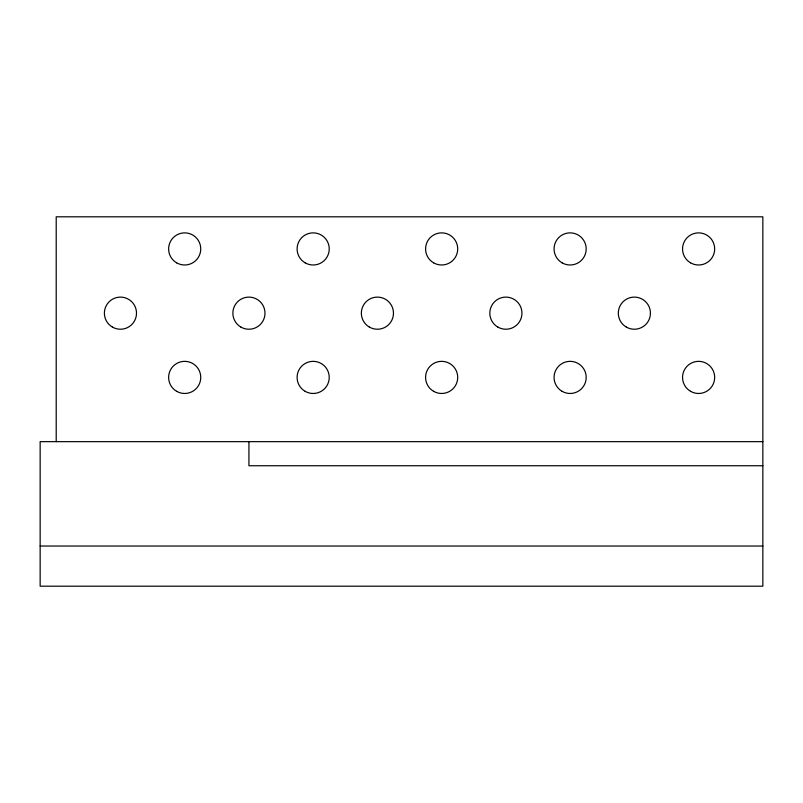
<?xml version="1.0" encoding="UTF-8"?>
<svg xmlns="http://www.w3.org/2000/svg" width="803" height="803" viewBox="0 0 803 803"><rect width="100%" height="100%" fill="white"/><g stroke="black" fill="none" stroke-linecap="round" stroke-linejoin="round"><path stroke-width="1.2" d="M762.85 441.65L40.15 441.65L40.15 586.19L762.85 586.19L762.85 216.81L56.21 216.81L56.21 441.65M762.85 465.74L248.93 465.74L248.93 441.65M40.15 546.04L762.85 546.04M176.66 262.842A16.06 16.06 0 0 0 200.75 248.93A16.06 16.06 0 0 0 176.66 235.018A16.06 16.06 0 0 0 176.66 262.842M112.42 327.082A16.06 16.06 0 0 0 136.51 313.17A16.06 16.06 0 0 0 112.42 299.258A16.06 16.06 0 0 0 112.42 327.082M176.66 391.322A16.06 16.06 0 0 0 200.75 377.41A16.06 16.06 0 0 0 176.66 363.498A16.06 16.06 0 0 0 176.66 391.322M240.9 327.082A16.06 16.06 0 0 0 264.99 313.17A16.06 16.06 0 0 0 240.9 299.258A16.06 16.06 0 0 0 240.9 327.082M305.14 262.842A16.06 16.06 0 0 0 329.23 248.93A16.06 16.06 0 0 0 305.14 235.018A16.06 16.06 0 0 0 305.14 262.842M369.38 327.082A16.06 16.06 0 0 0 393.47 313.17A16.06 16.06 0 0 0 369.38 299.258A16.06 16.06 0 0 0 369.38 327.082M305.14 391.322A16.06 16.06 0 0 0 329.23 377.41A16.06 16.06 0 0 0 305.14 363.498A16.06 16.06 0 0 0 305.14 391.322M433.62 391.322A16.06 16.06 0 0 0 457.71 377.41A16.06 16.06 0 0 0 433.62 363.498A16.06 16.06 0 0 0 433.62 391.322M497.86 327.082A16.06 16.06 0 0 0 521.95 313.17A16.06 16.06 0 0 0 497.86 299.258A16.06 16.06 0 0 0 497.86 327.082M433.62 262.842A16.06 16.06 0 0 0 457.71 248.93A16.06 16.06 0 0 0 433.62 235.018A16.06 16.06 0 0 0 433.62 262.842M562.1 262.842A16.06 16.06 0 0 0 586.19 248.93A16.06 16.06 0 0 0 562.1 235.018A16.06 16.06 0 0 0 562.1 262.842M626.34 327.082A16.06 16.06 0 0 0 650.43 313.17A16.06 16.06 0 0 0 626.34 299.258A16.06 16.06 0 0 0 626.34 327.082M562.1 391.322A16.06 16.06 0 0 0 586.19 377.41A16.06 16.06 0 0 0 562.1 363.498A16.06 16.06 0 0 0 562.1 391.322M690.58 391.322A16.06 16.06 0 0 0 714.67 377.41A16.06 16.06 0 0 0 690.58 363.498A16.06 16.06 0 0 0 690.58 391.322M690.58 262.842A16.06 16.06 0 0 0 714.67 248.93A16.06 16.06 0 0 0 690.58 235.018A16.06 16.06 0 0 0 690.58 262.842"/></g></svg>
